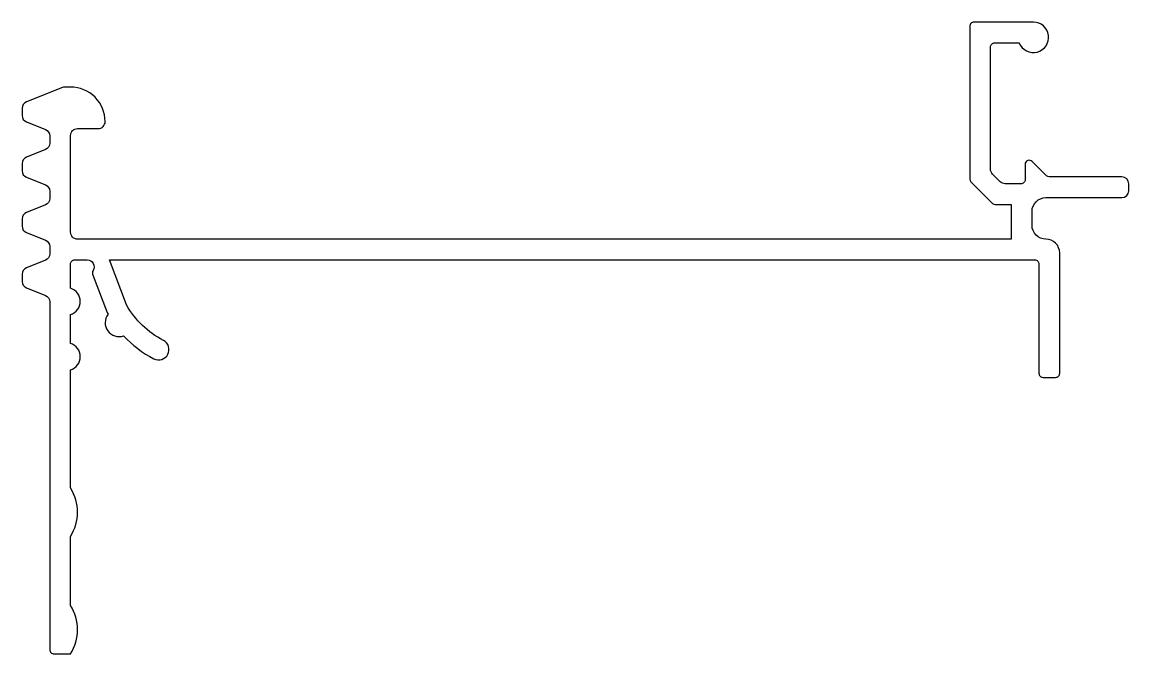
# Model space of a CAD drawing. Extents: x 523.1 to 603.1, y 488.3 to 534.
import ezdxf

# ---------------------------------------------------------------- set-up
doc = ezdxf.new("R2010")
doc.units = 0
doc.layers.get('0').update_dxf_attribs({"linetype": 'CONTINUOUS'})

msp = doc.modelspace()

# ---------------------------------------------------------------- linework, layer by layer
msp.add_lwpolyline([(596.577, 508.636, 0.414214), (596.877, 508.336), (597.777, 508.336, 0.414214), (598.077, 508.636), (598.077, 517.336, 0.414214), (597.077, 518.336, -0.414214), (596.077, 519.336), (596.077, 520.341, -0.414213), (597.077, 521.341), (602.577, 521.341, 0.414213), (603.077, 521.841), (603.077, 522.341, 0.414213), (602.577, 522.841), (597.408, 522.841, -0.198912), (597.055, 522.988), (596.089, 523.953, 0.668179), (595.577, 523.741), (595.577, 522.641, -0.414214), (595.277, 522.341), (594.128, 522.341, -0.198912), (593.774, 522.488), (593.223, 523.039, -0.198912), (593.077, 523.392), (593.077, 532.236, -0.414214), (593.377, 532.536), (595.13, 532.536, -0.303983), (595.158, 532.518, 1.873492), (596.175, 534.036), (591.877, 534.036, 0.414214), (591.577, 533.736), (591.577, 522.771, 0.198912), (591.723, 522.418), (593.153, 520.988, 0.198912), (593.506, 520.841), (594.577, 520.841), (594.577, 518.336), (527.077, 518.336, -0.414214), (526.577, 518.836), (526.577, 525.836, -0.414214), (527.077, 526.336), (528.577, 526.336, 0.414214), (529.077, 526.836, 0.414332), (526.578, 529.336), (526.173, 529.336, 0.095408), (525.987, 529.301), (523.391, 528.262, 0.306685), (523.077, 527.798), (523.077, 527.278, 0.306685), (523.391, 526.814), (524.762, 526.265, -0.306685), (525.077, 525.801), (525.077, 525.275, -0.306685), (524.762, 524.811), (523.391, 524.262, 0.306685), (523.077, 523.798), (523.077, 523.278, 0.306685), (523.391, 522.814), (524.762, 522.265, -0.306685), (525.077, 521.801), (525.077, 521.275, -0.306685), (524.762, 520.811), (523.391, 520.262, 0.306685), (523.077, 519.798), (523.077, 519.278, 0.306685), (523.391, 518.814), (524.762, 518.265, -0.306685), (525.077, 517.801), (525.077, 517.275, -0.306685), (524.762, 516.811), (523.391, 516.262, 0.306685), (523.077, 515.798), (523.077, 515.278, 0.306685), (523.391, 514.814), (524.762, 514.265, -0.306685), (525.077, 513.801), (525.077, 488.636, 0.414214), (525.377, 488.336), (526.577, 488.336, 0.285714), (526.577, 491.836), (526.577, 496.836, 0.285714), (526.577, 500.336), (526.577, 508.882, 0.733799), (526.577, 510.79), (526.577, 512.882, 0.733799), (526.577, 514.79), (526.577, 516.536, -0.414214), (526.877, 516.836), (527.777, 516.836, -0.592788), (528.2, 516.068, 0.237245), (528.173, 515.8), (529.227, 513.042, 0.00487), (529.287, 512.9, 0.746035), (530.409, 511.346, 0.087765), (532.601, 509.682, 0.999999), (533.286, 511.016, -0.147344), (530.628, 513.578), (529.383, 516.836), (596.277, 516.836, -0.414214), (596.577, 516.536)], format="xyb", close=True)

doc.saveas('drawing.dxf')
